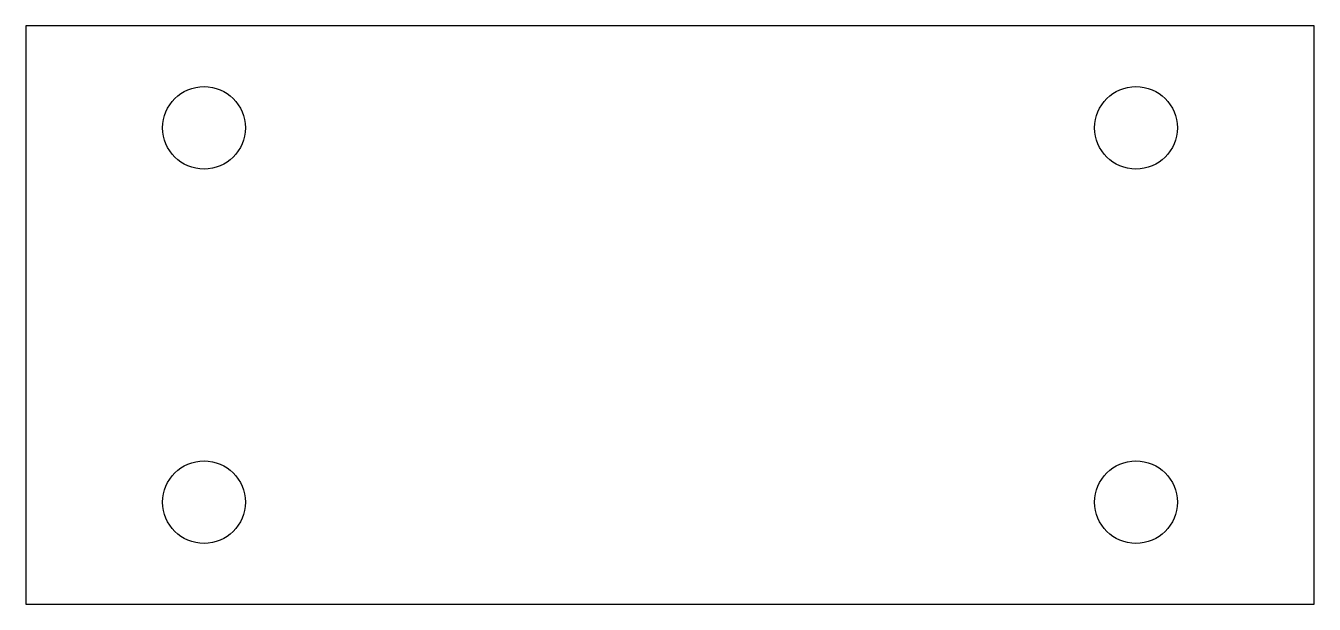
# Model space of a CAD drawing. Extents: x 0.3 to 2.25, y 0 to 0.88.
import ezdxf

# ---------------------------------------------------------------- set-up
doc = ezdxf.new("R2010")
doc.units = 0
doc.layers.get('0').update_dxf_attribs({"linetype": 'CONTINUOUS'})

msp = doc.modelspace()

# ---------------------------------------------------------------- linework, layer by layer
msp.add_lwpolyline([(0.3025, 0), (2.25, 0), (2.25, 0.875), (0.3025, 0.875)], close=True)
for centre in [(0.5719, 0.7206), (1.9806, 0.7206), (0.5719, 0.1544), (1.9806, 0.1544)]:
    msp.add_circle(centre, 0.0625)

doc.saveas('drawing.dxf')
